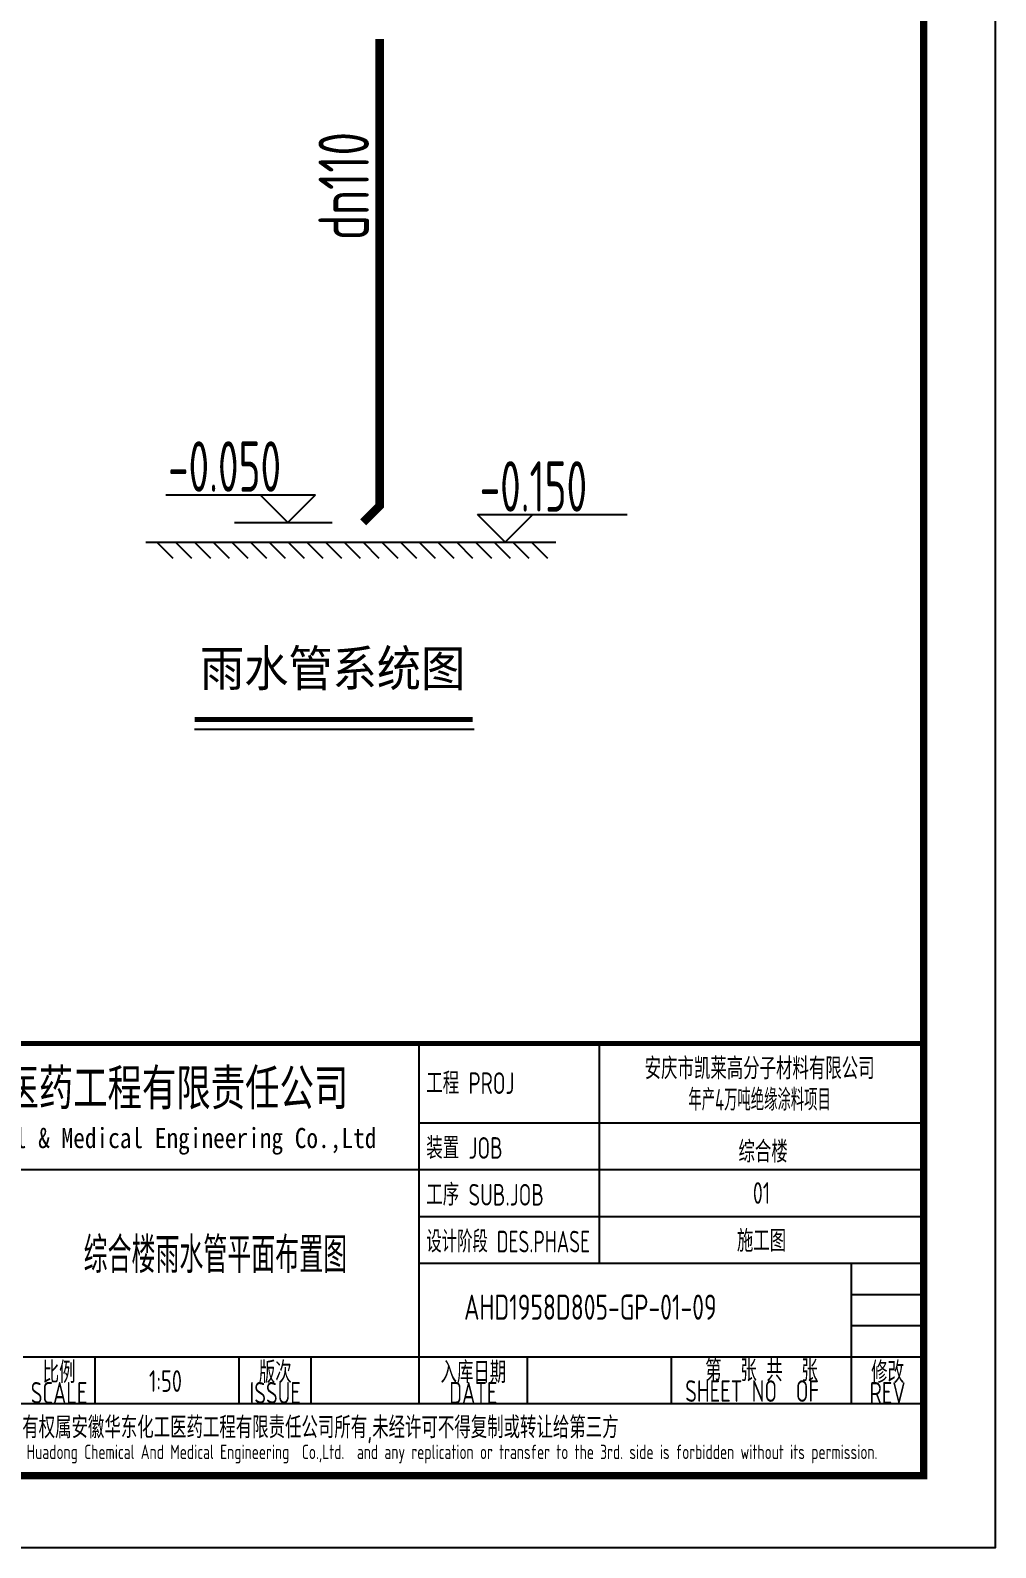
# Model space of a CAD drawing. Extents: x 6128144 to 12201635, y -1670122 to -706096.
# Drawn here: x 6679458 to 6692858, y -753340 to -732271 of the extents above; entities that cross this region are included whole.
import ezdxf
from ezdxf.enums import TextEntityAlignment as Align

# ---------------------------------------------------------------- set-up
doc = ezdxf.new("R2010")
doc.units = 0
doc.header["$LTSCALE"] = 1000
doc.header["$MEASUREMENT"] = 0
doc.layers.get('0').update_dxf_attribs({"linetype": 'CONTINUOUS'})
for name, color, linetype in [('PUB_TEXT', 7, 'CONTINUOUS'), ('PUB_TITLE', 4, 'CONTINUOUS'), ('TEXT_给水', 7, 'CONTINUOUS'), ('TWT_ELEV', 3, 'CONTINUOUS'), ('图名', 15, 'CONTINUOUS'), ('尺寸标注', 74, 'CONTINUOUS')]:
    doc.layers.add(name, color=color, linetype=linetype)
doc.styles.add('AHD', font='sceie.shx', dxfattribs={"width": 0.7, "bigfont": 'sceic.shx'})
doc.styles.add('sceie', font='sceie.shx', dxfattribs={"bigfont": 'sceic.shx'})
doc.styles.add('宋体', font='', dxfattribs={"width": 0.7})
doc.styles.add('样式 1', font='sceie.shx', dxfattribs={"width": 0.7, "bigfont": 'sceic.shx'})
doc.styles.get('宋体').set_extended_font_data('SimSun')

msp = doc.modelspace()

# ---------------------------------------------------------------- linework, layer by layer
for p, q in [((6684857.6, -751339.6), (6684857.6, -746339.6)), ((6687357.6, -749389.6), (6687357.6, -746339.6)), ((6691857.6, -752339.6), (6691857.6, -746339.6)), ((6684857.6, -747439.6), (6691857.6, -747439.6)), ((6673857.6, -748089.6), (6684857.6, -748089.6)), ((6684857.6, -748089.6), (6691857.6, -748089.6)), ((6684857.6, -748739.6), (6691857.6, -748739.6)), ((6684857.6, -749389.6), (6691857.6, -749389.6)), ((6690857.6, -751339.6), (6690857.6, -749389.6)), ((6690857.6, -749822.9), (6691857.6, -749822.9)), ((6690857.6, -750256.2), (6691857.6, -750256.2)), ((6679357.6, -750689.6), (6691857.6, -750689.6)), ((6680357.6, -751339.6), (6680357.6, -750689.6)), ((6682357.6, -751339.6), (6682357.6, -750689.6)), ((6683357.6, -751339.6), (6683357.6, -750689.6)), ((6686357.6, -751339.6), (6686357.6, -750689.6)), ((6688357.6, -751339.6), (6688357.6, -750689.6)), ((6673857.6, -751339.6), (6691857.6, -751339.6)), ((6673857.6, -752339.6), (6691857.6, -752339.6))]:
    msp.add_line(p, q)
at = {"const_width": 70}
msp.add_lwpolyline([(6691857.6, -746339.6), (6673857.6, -746339.6)], dxfattribs=at)
at = {"layer": 'PUB_TEXT'}
for p, q in [((6681063.3, -739379.2), (6686753.8, -739379.2)), ((6681215.2, -739379.2), (6681436.8, -739600.8)), ((6681475.3, -739379.2), (6681696.9, -739600.8)), ((6681735.3, -739379.2), (6681957, -739600.8)), ((6681995.4, -739379.2), (6682217, -739600.8)), ((6682255.5, -739379.2), (6682477.1, -739600.8)), ((6682515.5, -739379.2), (6682737.1, -739600.8)), ((6682775.6, -739379.2), (6682997.2, -739600.8)), ((6683035.7, -739379.2), (6683257.3, -739600.8)), ((6683295.7, -739379.2), (6683517.3, -739600.8)), ((6683555.8, -739379.2), (6683777.4, -739600.8)), ((6683815.8, -739379.2), (6684037.5, -739600.8)), ((6684075.9, -739379.2), (6684297.5, -739600.8)), ((6684336, -739379.2), (6684557.6, -739600.8)), ((6684596, -739379.2), (6684817.7, -739600.8)), ((6684856.1, -739379.2), (6685077.7, -739600.8)), ((6685116.2, -739379.2), (6685337.8, -739600.8)), ((6685376.2, -739379.2), (6685597.8, -739600.8)), ((6685636.3, -739379.2), (6685857.9, -739600.8)), ((6685896.3, -739379.2), (6686118, -739600.8)), ((6686156.4, -739379.2), (6686378, -739600.8)), ((6686416.5, -739379.2), (6686638.1, -739600.8))]:
    msp.add_line(p, q, dxfattribs=at)
at = {"layer": 'PUB_TITLE', "color": 4}
msp.add_lwpolyline([(6633457.6, -753339.6), (6692857.6, -753339.6), (6692857.6, -711339.6), (6633457.6, -711339.6)], close=True, dxfattribs=at)
at = {"layer": 'PUB_TITLE', "color": 4, "const_width": 100}
msp.add_lwpolyline([(6635957.6, -752339.6), (6691857.6, -752339.6), (6691857.6, -712339.6), (6635957.6, -712339.6)], close=True, dxfattribs=at)
at = {"layer": 'TEXT_给水', "color": 4, "linetype": 'Continuous', "const_width": 120}
msp.add_lwpolyline([(6684078.1, -739102.6), (6684305.5, -738875.2), (6684305.5, -732389.9)], dxfattribs=at)
at = {"layer": 'TWT_ELEV', "color": 0}
for p, q in [((6681340.9, -738718.6), (6683418.3, -738718.6)), ((6683034.3, -739102.6), (6682650.3, -738718.6)), ((6683034.3, -739102.6), (6683418.3, -738718.6)), ((6686050.4, -739379.2), (6685666.4, -738995.2)), ((6685666.4, -738995.2), (6687743.8, -738995.2)), ((6686050.4, -739379.2), (6686434.4, -738995.2)), ((6682291.9, -739102.6), (6683646, -739102.6))]:
    msp.add_line(p, q, dxfattribs=at)
at = {"layer": '图名', "color": 7}
msp.add_line((6681736.9, -741972.7), (6685617.3, -741972.7), dxfattribs=at)
at = {"layer": '图名', "color": 7, "const_width": 70}
msp.add_lwpolyline([(6681736.9, -741839.5), (6685596.9, -741839.5)], dxfattribs=at)
at = {"layer": '尺寸标注', "color": 0}
for p, q in [((6681088.6, -739379.2), (6681647.9, -739379.2)), ((6681616.6, -739379.2), (6682175.9, -739379.2))]:
    msp.add_line(p, q, dxfattribs=at)

# ---------------------------------------------------------------- texts
for s, height, style, width, p in [('安徽华东化工医药工程有限责任公司', 500, '宋体', 0.7, (6680052.5, -746939.6)), ('安庆市凯莱高分子材料有限公司', 300, 'sceie', 0.8, (6689581.3, -746669.4)), ('年产4万吨绝缘涂料项目', 300, 'sceie', 0.65, (6689581.3, -747104.4)), ('Anhui Huadong Chemical & Medical Engineering Co.,Ltd', 280, '宋体', 0.85, (6680052.5, -747689.6)), ('综合楼', 300, 'sceie', 0.8, (6689629.1, -747825.6)), ('01', 300, 'sceie', 0.8, (6689607.6, -748414.6)), ('综合楼雨水管平面布置图', 500, 'AHD', 0.7, (6682026.5, -749249.5)), ('施工图', 300, 'sceie', 0.8, (6689607.6, -749064.6)), ('比例', 300, 'sceie', 0.8, (6679857.6, -750889.6)), ('1:50', 300, 'sceie', 0.8, (6681333.5, -751026.5)), ('版次', 300, 'sceie', 0.8, (6682857.6, -750889.6)), ('入库日期', 300, 'sceie', 0.8, (6685607.6, -750889.6)), ('第  张 共  张', 300, 'sceie', 0.8, (6689607.6, -750864.6)), ('修改', 300, 'sceie', 0.8, (6691357.6, -750889.6)), ('SCALE', 300, 'sceie', 0.8, (6679857.6, -751189.6)), ('ISSUE', 300, 'sceie', 0.8, (6682857.6, -751189.6)), ('DATE', 300, 'sceie', 0.8, (6685607.6, -751189.6)), ('SHEET NO  OF  ', 300, 'sceie', 0.8, (6689607.6, -751164.6)), ('REV', 300, 'sceie', 0.8, (6691357.6, -751189.6)), ('本文件专有权属安徽华东化工医药工程有限责任公司所有,未经许可不得复制或转让给第三方', 300, 'sceie', 0.8, (6683028.7, -751688.5)), ('The proprietary right of this document belongs to Anhui Huadong Chemical And Medical Engineering  Co.,Ltd.  and any replication or transfer to the 3rd. side is forbidden without its permission. ', 200, 'AHD', 0.8, (6682871.3, -752039.6))]:
    msp.add_text(s, height=height, dxfattribs=dict(style=style, width=width)).set_placement(p, align=Align.MIDDLE)
at = {"style": 'sceie'}
for s, width, p in [('工程 PROJ', 0.8, (6684954.5, -747039.6)), ('装置 JOB', 0.8, (6684954.5, -747939.6)), ('工序 SUB.JOB', 0.8, (6684954.5, -748589.6)), ('设计阶段 DES.PHASE', 0.75, (6684954.5, -749239.6))]:
    msp.add_text(s, height=300, dxfattribs=dict(at, width=width)).set_placement(p)
at = {"layer": 'TEXT_给水', "color": 4, "linetype": 'Continuous', "style": 'sceie', "width": 0.8}
msp.add_text('dn110', height=700, rotation=90, dxfattribs=at).set_placement((6684158.6, -735183.7))
at = {"layer": 'TEXT_给水', "color": 4, "style": 'sceie', "width": 0.8}
msp.add_text('AHD1958D805-GP-01-09', height=350, dxfattribs=at).set_placement((6685478.6, -750175.1))
at = {"layer": 'TWT_ELEV', "color": 0, "style": '样式 1', "width": 0.7}
for s, p in [('-0.050', (6681369.8, -738677.4)), ('-0.150', (6685695.4, -738953.9))]:
    msp.add_text(s, height=700, dxfattribs=at).set_placement(p)
at = {"layer": '图名', "color": 7, "style": '宋体', "width": 0.9}
msp.add_text('雨水管系统图', height=500, dxfattribs=at).set_placement((6683654, -741118.8), align=Align.MIDDLE)

doc.saveas('drawing.dxf')
